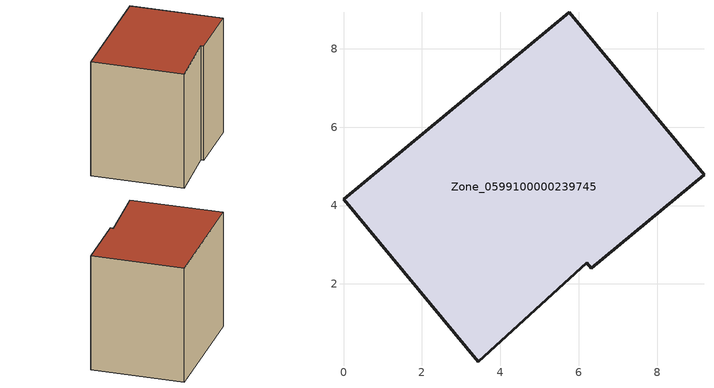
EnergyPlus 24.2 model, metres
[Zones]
Zone_0599100000239745
 floor ground (C_G): 6.21,2.54 3.44,0.01 0,4.16 5.76,8.94 9.2,4.79 6.33,2.4 z0
 wall outside (C_F): 9.2,4.79 5.76,8.94 0,4.16 3.44,0.01 6.21,2.54 6.33,2.4 9.2,4.79 z0:6.99
 roof outside (C_R): 3.44,0.01 6.21,2.54 6.33,2.4 9.2,4.79 5.76,8.94 0,4.16 z6.99
[BUILDING]
Pand.0599100000239745: North Axis=0; Terrain=City; Loads Convergence Tolerance Value=0.04; Temperature Convergence Tolerance Value=0.4; Solar Distribution=FullExterior; Maximum Number of Warmup Days=25; Minimum Number of Warmup Days=1
[Site:Location]
Rotterdam.The.Hague.AP_ZH_NLD Design_Conditions: Latitude=51.96; Longitude=4.45; Time Zone=1; Elevation=-4.5
[SITE:GROUNDTEMPERATURE:BUILDINGSURFACE]
18, 18, 18, 18, 18, 18, 18, 18, 18, 18, 18, 18
[MATERIAL] Thermal Absorptance=0.9; Solar Absorptance=0.7; Visible Absorptance=0.7
Name | Roughness | Thickness | Conductivity | Density | Specific Heat
G.TC.1946 | MediumSmooth | 0.15 | 1 | 540 | 1210
F.TC.1946 | Rough | 0.3 | 0.857143 | 1920 | 840
R.TC.1946 | MediumRough | 0.2 | 0.909091 | 1500 | 1000
[CONSTRUCTION]
C_G: G.TC.1946
C_F: F.TC.1946
C_R: R.TC.1946
[ZONE]
Zone_0599100000239745: Type=1; Multiplier=1; Ceiling Height=Autocalculate; Volume=Autocalculate; Floor Area=autocalculate; Part of Total Floor Area=Yes
[ZONEINFILTRATION:DESIGNFLOWRATE]
Infil_Zone_0599100000239745: Zone or ZoneList or Space or SpaceList=Zone_0599100000239745; Schedule=AlwaysOn; Design Flow Rate Calculation Method=Flow/Area; Flow Rate per Floor Area=0.003; Constant Term Coefficient=1; Temperature Term Coefficient=0; Velocity Term Coefficient=0; Velocity Squared Term Coefficient=0
[HVACTEMPLATE:ZONE:IDEALLOADSAIRSYSTEM]
Zone_0599100000239745: Maximum Heating Supply Air Temperature=50; Minimum Cooling Supply Air Temperature=13; Maximum Heating Supply Air Humidity Ratio=0.0156; Minimum Cooling Supply Air Humidity Ratio=0.0077; Heating Limit=NoLimit; Cooling Limit=NoLimit; Dehumidification Control Type=ConstantSensibleHeatRatio; Cooling Sensible Heat Ratio=0.7; Dehumidification Setpoint=60; Humidification Control Type=None; Humidification Setpoint=30; Outdoor Air Method=None; Outdoor Air Flow Rate per Person=0.00944; Outdoor Air Flow Rate per Zone Floor Area=0; Outdoor Air Flow Rate per Zone=0; Demand Controlled Ventilation Type=None; Outdoor Air Economizer Type=NoEconomizer; Heat Recovery Type=None; Sensible Heat Recovery Effectiveness=0.7; Latent Heat Recovery Effectiveness=0.65
[ZONECONTROL:THERMOSTAT]
ThermostatControl_Zone_0599100000239745: Zone or ZoneList=Zone_0599100000239745; Control Type Schedule=DualSetpointControlType; Control 1=Thermostat_Zone_0599100000239745; Temperature Difference Between Cutout And Setpoint=0
[THERMOSTATSETPOINT:DUALSETPOINT]
Thermostat_Zone_0599100000239745: Heating Setpoint Temperature Schedule=HeatingSetpoint_Zone_0599100000239745; Cooling Setpoint Temperature Schedule=CoolingSetpoint_Zone_0599100000239745
[SCHEDULE:COMPACT]
HeatingSetpoint_Zone_0599100000239745: Through: 12/31, For: AllDays, Until: 24:00, 21
CoolingSetpoint_Zone_0599100000239745: Through: 12/31, For: AllDays, Until: 24:00, 24
DualSetpointControlType: Through: 12/31, For: AllDays, Until: 24:00, 4
AlwaysOn: Through: 12/31, For: AllDays, Until: 24:00, 1
